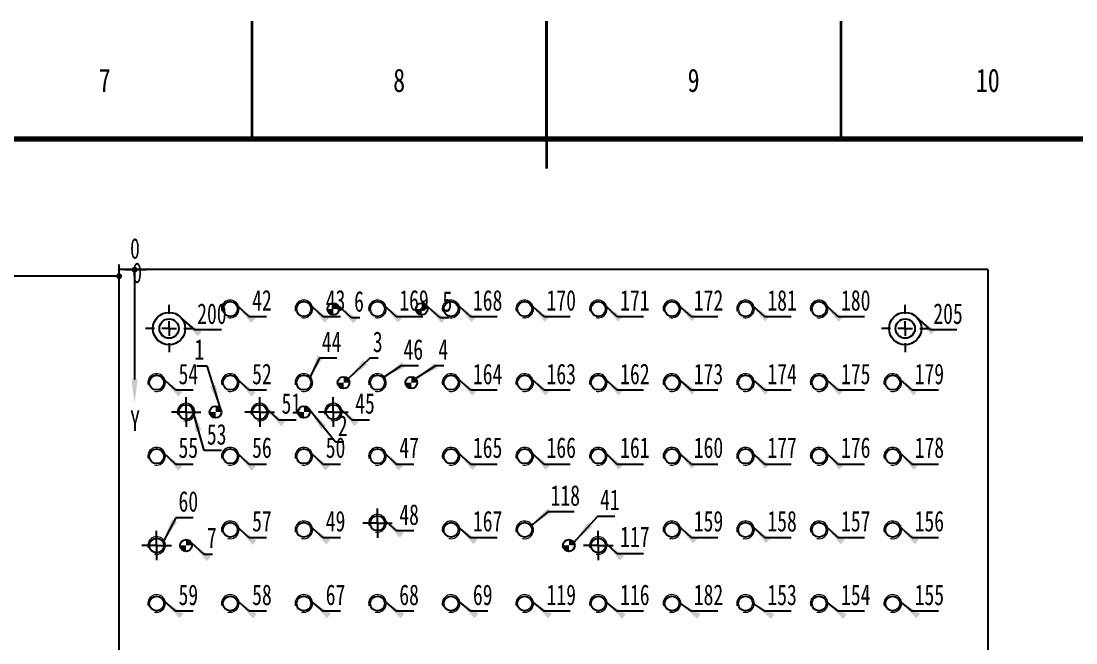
# Model space of a CAD drawing. Header units: millimetres. Extents: x 0 to 841, y 0 to 594.
# Drawn here: x 331.3 to 510.4, y 488.4 to 594 of the extents above; entities that cross this region are included whole.
import ezdxf

# ---------------------------------------------------------------- set-up
doc = ezdxf.new("R2010")
doc.units = ezdxf.units.MM
doc.layers.add('根据设置的颜色创建', color=7, linetype='Continuous', lineweight=25)
doc.styles.add('SLDTEXTSTYLE0', font='TXT', dxfattribs={"width": 0.75})
doc.styles.add('SLDTEXTSTYLE2', font='TXT', dxfattribs={"width": 0.7})

# ---------------------------------------------------------------- blocks, each defined once
blk = doc.blocks.new('SW_NOTE_0_5')
at = {"layer": '根据设置的颜色创建', "color": 0}
blk.add_line((2.94, 0), (0, 0), dxfattribs=at)
at = {"layer": '根据设置的颜色创建', "color": 0, "insert": (0.45, 4.52), "char_height": 3.5, "attachment_point": 1, "style": 'SLDTEXTSTYLE2'}
blk.add_mtext('59', dxfattribs=at)
blk = doc.blocks.new('SW_NOTE_0_6')
at = {"layer": '根据设置的颜色创建', "color": 0}
blk.add_line((2.94, 0), (0, 0), dxfattribs=at)
at = {"layer": '根据设置的颜色创建', "color": 0, "insert": (0.45, 4.55), "char_height": 3.5, "attachment_point": 1, "style": 'SLDTEXTSTYLE2'}
blk.add_mtext('60', dxfattribs=at)
blk = doc.blocks.new('SW_NOTE_0_7')
at = {"layer": '根据设置的颜色创建', "color": 0}
blk.add_line((2.94, 0), (0, 0), dxfattribs=at)
at = {"layer": '根据设置的颜色创建', "color": 0, "insert": (0.45, 4.61), "char_height": 3.5, "attachment_point": 1, "style": 'SLDTEXTSTYLE2'}
blk.add_mtext('55', dxfattribs=at)
blk = doc.blocks.new('SW_NOTE_0_8')
at = {"layer": '根据设置的颜色创建', "color": 0}
blk.add_line((2.94, 0), (0, 0), dxfattribs=at)
at = {"layer": '根据设置的颜色创建', "color": 0, "insert": (0.45, 4.53), "char_height": 3.5, "attachment_point": 1, "style": 'SLDTEXTSTYLE2'}
blk.add_mtext('54', dxfattribs=at)
blk = doc.blocks.new('SW_NOTE_0_11')
at = {"layer": '根据设置的颜色创建', "color": 0}
blk.add_line((4.48, 0), (0, 0), dxfattribs=at)
at = {"layer": '根据设置的颜色创建', "color": 0, "insert": (0.38, 4.52), "char_height": 3.5, "attachment_point": 1, "style": 'SLDTEXTSTYLE2'}
blk.add_mtext('200', dxfattribs=at)
blk = doc.blocks.new('SW_NOTE_0_13')
at = {"layer": '根据设置的颜色创建', "color": 0}
blk.add_line((1.4, 0), (0, 0), dxfattribs=at)
at = {"layer": '根据设置的颜色创建', "color": 0, "insert": (0.47, 4.59), "char_height": 3.5, "attachment_point": 1, "style": 'SLDTEXTSTYLE2'}
blk.add_mtext('7', dxfattribs=at)
blk = doc.blocks.new('SW_NOTE_0_14')
at = {"layer": '根据设置的颜色创建', "color": 0}
blk.add_line((2.94, 0), (0, 0), dxfattribs=at)
at = {"layer": '根据设置的颜色创建', "color": 0, "insert": (0.47, 4.53), "char_height": 3.5, "attachment_point": 1, "style": 'SLDTEXTSTYLE2'}
blk.add_mtext('53', dxfattribs=at)
blk = doc.blocks.new('SW_NOTE_0_18')
at = {"layer": '根据设置的颜色创建', "color": 0}
blk.add_line((-1.67, 0), (0, 0), dxfattribs=at)
at = {"layer": '根据设置的颜色创建', "color": 0, "insert": (-2.11, 4.53), "char_height": 3.5, "attachment_point": 1, "style": 'SLDTEXTSTYLE2'}
blk.add_mtext('1', dxfattribs=at)
blk = doc.blocks.new('SW_NOTE_0_28')
at = {"layer": '根据设置的颜色创建', "color": 0}
blk.add_line((2.94, 0), (0, 0), dxfattribs=at)
at = {"layer": '根据设置的颜色创建', "color": 0, "insert": (0.5, 4.52), "char_height": 3.5, "attachment_point": 1, "style": 'SLDTEXTSTYLE2'}
blk.add_mtext('58', dxfattribs=at)
blk = doc.blocks.new('SW_NOTE_0_29')
at = {"layer": '根据设置的颜色创建', "color": 0}
blk.add_line((2.94, 0), (0, 0), dxfattribs=at)
at = {"layer": '根据设置的颜色创建', "color": 0, "insert": (0.5, 4.57), "char_height": 3.5, "attachment_point": 1, "style": 'SLDTEXTSTYLE2'}
blk.add_mtext('57', dxfattribs=at)
blk = doc.blocks.new('SW_NOTE_0_30')
at = {"layer": '根据设置的颜色创建', "color": 0}
blk.add_line((2.94, 0), (0, 0), dxfattribs=at)
at = {"layer": '根据设置的颜色创建', "color": 0, "insert": (0.5, 4.61), "char_height": 3.5, "attachment_point": 1, "style": 'SLDTEXTSTYLE2'}
blk.add_mtext('56', dxfattribs=at)
blk = doc.blocks.new('SW_NOTE_0_31')
at = {"layer": '根据设置的颜色创建', "color": 0}
blk.add_line((2.94, 0), (0, 0), dxfattribs=at)
at = {"layer": '根据设置的颜色创建', "color": 0, "insert": (0.5, 4.53), "char_height": 3.5, "attachment_point": 1, "style": 'SLDTEXTSTYLE2'}
blk.add_mtext('52', dxfattribs=at)
blk = doc.blocks.new('SW_NOTE_0_32')
at = {"layer": '根据设置的颜色创建', "color": 0}
blk.add_line((2.94, 0), (0, 0), dxfattribs=at)
at = {"layer": '根据设置的颜色创建', "color": 0, "insert": (0.5, 4.58), "char_height": 3.5, "attachment_point": 1, "style": 'SLDTEXTSTYLE2'}
blk.add_mtext('42', dxfattribs=at)
blk = doc.blocks.new('SW_NOTE_0_34')
at = {"layer": '根据设置的颜色创建', "color": 0}
blk.add_line((2.94, 0), (0, 0), dxfattribs=at)
at = {"layer": '根据设置的颜色创建', "color": 0, "insert": (0.44, 4.59), "char_height": 3.5, "attachment_point": 1, "style": 'SLDTEXTSTYLE2'}
blk.add_mtext('51', dxfattribs=at)
blk = doc.blocks.new('SW_NOTE_0_48')
at = {"layer": '根据设置的颜色创建', "color": 0}
blk.add_line((2.93, 0), (0, 0), dxfattribs=at)
at = {"layer": '根据设置的颜色创建', "color": 0, "insert": (0.42, 4.52), "char_height": 3.5, "attachment_point": 1, "style": 'SLDTEXTSTYLE2'}
blk.add_mtext('67', dxfattribs=at)
blk = doc.blocks.new('SW_NOTE_0_49')
at = {"layer": '根据设置的颜色创建', "color": 0}
blk.add_line((2.94, 0), (0, 0), dxfattribs=at)
at = {"layer": '根据设置的颜色创建', "color": 0, "insert": (0.42, 4.57), "char_height": 3.5, "attachment_point": 1, "style": 'SLDTEXTSTYLE2'}
blk.add_mtext('49', dxfattribs=at)
blk = doc.blocks.new('SW_NOTE_0_50')
at = {"layer": '根据设置的颜色创建', "color": 0}
blk.add_line((2.94, 0), (0, 0), dxfattribs=at)
at = {"layer": '根据设置的颜色创建', "color": 0, "insert": (0.42, 4.61), "char_height": 3.5, "attachment_point": 1, "style": 'SLDTEXTSTYLE2'}
blk.add_mtext('50', dxfattribs=at)
blk = doc.blocks.new('SW_NOTE_0_51')
at = {"layer": '根据设置的颜色创建', "color": 0}
blk.add_line((1.41, 0), (0, 0), dxfattribs=at)
at = {"layer": '根据设置的颜色创建', "color": 0, "insert": (0.38, 4.55), "char_height": 3.5, "attachment_point": 1, "style": 'SLDTEXTSTYLE2'}
blk.add_mtext('2', dxfattribs=at)
blk = doc.blocks.new('SW_NOTE_0_52')
at = {"layer": '根据设置的颜色创建', "color": 0}
blk.add_line((2.94, 0), (0, 0), dxfattribs=at)
at = {"layer": '根据设置的颜色创建', "color": 0, "insert": (0.4, 4.54), "char_height": 3.5, "attachment_point": 1, "style": 'SLDTEXTSTYLE2'}
blk.add_mtext('44', dxfattribs=at)
blk = doc.blocks.new('SW_NOTE_0_53')
at = {"layer": '根据设置的颜色创建', "color": 0}
blk.add_line((2.94, 0), (0, 0), dxfattribs=at)
at = {"layer": '根据设置的颜色创建', "color": 0, "insert": (0.42, 4.58), "char_height": 3.5, "attachment_point": 1, "style": 'SLDTEXTSTYLE2'}
blk.add_mtext('43', dxfattribs=at)
blk = doc.blocks.new('SW_NOTE_0_56')
at = {"layer": '根据设置的颜色创建', "color": 0}
blk.add_line((2.94, 0), (0, 0), dxfattribs=at)
at = {"layer": '根据设置的颜色创建', "color": 0, "insert": (0.49, 4.59), "char_height": 3.5, "attachment_point": 1, "style": 'SLDTEXTSTYLE2'}
blk.add_mtext('45', dxfattribs=at)
blk = doc.blocks.new('SW_NOTE_0_57')
at = {"layer": '根据设置的颜色创建', "color": 0}
blk.add_line((1.4, 0), (0, 0), dxfattribs=at)
at = {"layer": '根据设置的颜色创建', "color": 0, "insert": (0.44, 4.53), "char_height": 3.5, "attachment_point": 1, "style": 'SLDTEXTSTYLE2'}
blk.add_mtext('6', dxfattribs=at)
blk = doc.blocks.new('SW_NOTE_0_60')
at = {"layer": '根据设置的颜色创建', "color": 0}
blk.add_line((1.41, 0), (0, 0), dxfattribs=at)
at = {"layer": '根据设置的颜色创建', "color": 0, "insert": (0.5, 4.54), "char_height": 3.5, "attachment_point": 1, "style": 'SLDTEXTSTYLE2'}
blk.add_mtext('3', dxfattribs=at)
blk = doc.blocks.new('SW_NOTE_0_64')
at = {"layer": '根据设置的颜色创建', "color": 0}
blk.add_line((2.93, 0), (0, 0), dxfattribs=at)
at = {"layer": '根据设置的颜色创建', "color": 0, "insert": (0.46, 4.52), "char_height": 3.5, "attachment_point": 1, "style": 'SLDTEXTSTYLE2'}
blk.add_mtext('68', dxfattribs=at)
blk = doc.blocks.new('SW_NOTE_0_65')
at = {"layer": '根据设置的颜色创建', "color": 0}
blk.add_line((2.94, 0), (0, 0), dxfattribs=at)
at = {"layer": '根据设置的颜色创建', "color": 0, "insert": (0.46, 4.52), "char_height": 3.5, "attachment_point": 1, "style": 'SLDTEXTSTYLE2'}
blk.add_mtext('48', dxfattribs=at)
blk = doc.blocks.new('SW_NOTE_0_66')
at = {"layer": '根据设置的颜色创建', "color": 0}
blk.add_line((2.94, 0), (0, 0), dxfattribs=at)
at = {"layer": '根据设置的颜色创建', "color": 0, "insert": (0.46, 4.61), "char_height": 3.5, "attachment_point": 1, "style": 'SLDTEXTSTYLE2'}
blk.add_mtext('47', dxfattribs=at)
blk = doc.blocks.new('SW_NOTE_0_67')
at = {"layer": '根据设置的颜色创建', "color": 0}
blk.add_line((2.94, 0), (0, 0), dxfattribs=at)
at = {"layer": '根据设置的颜色创建', "color": 0, "insert": (0.4, 4.53), "char_height": 3.5, "attachment_point": 1, "style": 'SLDTEXTSTYLE2'}
blk.add_mtext('46', dxfattribs=at)
blk = doc.blocks.new('SW_NOTE_0_68')
at = {"layer": '根据设置的颜色创建', "color": 0}
blk.add_line((4.47, 0), (0, 0), dxfattribs=at)
at = {"layer": '根据设置的颜色创建', "color": 0, "insert": (0.46, 4.58), "char_height": 3.5, "attachment_point": 1, "style": 'SLDTEXTSTYLE2'}
blk.add_mtext('169', dxfattribs=at)
blk = doc.blocks.new('SW_NOTE_0_72')
at = {"layer": '根据设置的颜色创建', "color": 0}
blk.add_line((1.41, 0), (0, 0), dxfattribs=at)
at = {"layer": '根据设置的颜色创建', "color": 0, "insert": (0.48, 4.53), "char_height": 3.5, "attachment_point": 1, "style": 'SLDTEXTSTYLE2'}
blk.add_mtext('4', dxfattribs=at)
blk = doc.blocks.new('SW_NOTE_0_76')
at = {"layer": '根据设置的颜色创建', "color": 0}
blk.add_line((1.41, 0), (0, 0), dxfattribs=at)
at = {"layer": '根据设置的颜色创建', "color": 0, "insert": (0.39, 4.53), "char_height": 3.5, "attachment_point": 1, "style": 'SLDTEXTSTYLE2'}
blk.add_mtext('5', dxfattribs=at)
blk = doc.blocks.new('SW_NOTE_0_90')
at = {"layer": '根据设置的颜色创建', "color": 0}
blk.add_line((2.93, 0), (0, 0), dxfattribs=at)
at = {"layer": '根据设置的颜色创建', "color": 0, "insert": (0.38, 4.52), "char_height": 3.5, "attachment_point": 1, "style": 'SLDTEXTSTYLE2'}
blk.add_mtext('69', dxfattribs=at)
blk = doc.blocks.new('SW_NOTE_0_91')
at = {"layer": '根据设置的颜色创建', "color": 0}
blk.add_line((4.47, 0), (0, 0), dxfattribs=at)
at = {"layer": '根据设置的颜色创建', "color": 0, "insert": (0.38, 4.57), "char_height": 3.5, "attachment_point": 1, "style": 'SLDTEXTSTYLE2'}
blk.add_mtext('167', dxfattribs=at)
blk = doc.blocks.new('SW_NOTE_0_92')
at = {"layer": '根据设置的颜色创建', "color": 0}
blk.add_line((4.47, 0), (0, 0), dxfattribs=at)
at = {"layer": '根据设置的颜色创建', "color": 0, "insert": (0.38, 4.61), "char_height": 3.5, "attachment_point": 1, "style": 'SLDTEXTSTYLE2'}
blk.add_mtext('165', dxfattribs=at)
blk = doc.blocks.new('SW_NOTE_0_93')
at = {"layer": '根据设置的颜色创建', "color": 0}
blk.add_line((4.47, 0), (0, 0), dxfattribs=at)
at = {"layer": '根据设置的颜色创建', "color": 0, "insert": (0.38, 4.53), "char_height": 3.5, "attachment_point": 1, "style": 'SLDTEXTSTYLE2'}
blk.add_mtext('164', dxfattribs=at)
blk = doc.blocks.new('SW_NOTE_0_94')
at = {"layer": '根据设置的颜色创建', "color": 0}
blk.add_line((4.47, 0), (0, 0), dxfattribs=at)
at = {"layer": '根据设置的颜色创建', "color": 0, "insert": (0.38, 4.58), "char_height": 3.5, "attachment_point": 1, "style": 'SLDTEXTSTYLE2'}
blk.add_mtext('168', dxfattribs=at)
blk = doc.blocks.new('SW_NOTE_0_110')
at = {"layer": '根据设置的颜色创建', "color": 0}
blk.add_line((4.47, 0), (0, 0), dxfattribs=at)
at = {"layer": '根据设置的颜色创建', "color": 0, "insert": (0.43, 4.52), "char_height": 3.5, "attachment_point": 1, "style": 'SLDTEXTSTYLE2'}
blk.add_mtext('119', dxfattribs=at)
blk = doc.blocks.new('SW_NOTE_0_111')
at = {"layer": '根据设置的颜色创建', "color": 0}
blk.add_line((4.47, 0), (0, 0), dxfattribs=at)
at = {"layer": '根据设置的颜色创建', "color": 0, "insert": (0.47, 4.52), "char_height": 3.5, "attachment_point": 1, "style": 'SLDTEXTSTYLE2'}
blk.add_mtext('118', dxfattribs=at)
blk = doc.blocks.new('SW_NOTE_0_112')
at = {"layer": '根据设置的颜色创建', "color": 0}
blk.add_line((4.47, 0), (0, 0), dxfattribs=at)
at = {"layer": '根据设置的颜色创建', "color": 0, "insert": (0.43, 4.61), "char_height": 3.5, "attachment_point": 1, "style": 'SLDTEXTSTYLE2'}
blk.add_mtext('166', dxfattribs=at)
blk = doc.blocks.new('SW_NOTE_0_113')
at = {"layer": '根据设置的颜色创建', "color": 0}
blk.add_line((4.47, 0), (0, 0), dxfattribs=at)
at = {"layer": '根据设置的颜色创建', "color": 0, "insert": (0.43, 4.53), "char_height": 3.5, "attachment_point": 1, "style": 'SLDTEXTSTYLE2'}
blk.add_mtext('163', dxfattribs=at)
blk = doc.blocks.new('SW_NOTE_0_114')
at = {"layer": '根据设置的颜色创建', "color": 0}
blk.add_line((4.47, 0), (0, 0), dxfattribs=at)
at = {"layer": '根据设置的颜色创建', "color": 0, "insert": (0.43, 4.58), "char_height": 3.5, "attachment_point": 1, "style": 'SLDTEXTSTYLE2'}
blk.add_mtext('170', dxfattribs=at)
blk = doc.blocks.new('SW_NOTE_0_120')
at = {"layer": '根据设置的颜色创建', "color": 0}
blk.add_line((2.94, 0), (0, 0), dxfattribs=at)
at = {"layer": '根据设置的颜色创建', "color": 0, "insert": (0.44, 4.58), "char_height": 3.5, "attachment_point": 1, "style": 'SLDTEXTSTYLE2'}
blk.add_mtext('41', dxfattribs=at)
blk = doc.blocks.new('SW_NOTE_0_132')
at = {"layer": '根据设置的颜色创建', "color": 0}
blk.add_line((4.47, 0), (0, 0), dxfattribs=at)
at = {"layer": '根据设置的颜色创建', "color": 0, "insert": (0.48, 4.52), "char_height": 3.5, "attachment_point": 1, "style": 'SLDTEXTSTYLE2'}
blk.add_mtext('116', dxfattribs=at)
blk = doc.blocks.new('SW_NOTE_0_133')
at = {"layer": '根据设置的颜色创建', "color": 0}
blk.add_line((4.47, 0), (0, 0), dxfattribs=at)
at = {"layer": '根据设置的颜色创建', "color": 0, "insert": (0.48, 4.64), "char_height": 3.5, "attachment_point": 1, "style": 'SLDTEXTSTYLE2'}
blk.add_mtext('117', dxfattribs=at)
blk = doc.blocks.new('SW_NOTE_0_134')
at = {"layer": '根据设置的颜色创建', "color": 0}
blk.add_line((4.47, 0), (0, 0), dxfattribs=at)
at = {"layer": '根据设置的颜色创建', "color": 0, "insert": (0.48, 4.61), "char_height": 3.5, "attachment_point": 1, "style": 'SLDTEXTSTYLE2'}
blk.add_mtext('161', dxfattribs=at)
blk = doc.blocks.new('SW_NOTE_0_135')
at = {"layer": '根据设置的颜色创建', "color": 0}
blk.add_line((4.47, 0), (0, 0), dxfattribs=at)
at = {"layer": '根据设置的颜色创建', "color": 0, "insert": (0.48, 4.53), "char_height": 3.5, "attachment_point": 1, "style": 'SLDTEXTSTYLE2'}
blk.add_mtext('162', dxfattribs=at)
blk = doc.blocks.new('SW_NOTE_0_136')
at = {"layer": '根据设置的颜色创建', "color": 0}
blk.add_line((4.47, 0), (0, 0), dxfattribs=at)
at = {"layer": '根据设置的颜色创建', "color": 0, "insert": (0.48, 4.58), "char_height": 3.5, "attachment_point": 1, "style": 'SLDTEXTSTYLE2'}
blk.add_mtext('171', dxfattribs=at)
blk = doc.blocks.new('SW_NOTE_0_151')
at = {"layer": '根据设置的颜色创建', "color": 0}
blk.add_line((4.47, 0), (0, 0), dxfattribs=at)
at = {"layer": '根据设置的颜色创建', "color": 0, "insert": (0.4, 4.52), "char_height": 3.5, "attachment_point": 1, "style": 'SLDTEXTSTYLE2'}
blk.add_mtext('182', dxfattribs=at)
blk = doc.blocks.new('SW_NOTE_0_152')
at = {"layer": '根据设置的颜色创建', "color": 0}
blk.add_line((4.47, 0), (0, 0), dxfattribs=at)
at = {"layer": '根据设置的颜色创建', "color": 0, "insert": (0.4, 4.57), "char_height": 3.5, "attachment_point": 1, "style": 'SLDTEXTSTYLE2'}
blk.add_mtext('159', dxfattribs=at)
blk = doc.blocks.new('SW_NOTE_0_153')
at = {"layer": '根据设置的颜色创建', "color": 0}
blk.add_line((4.47, 0), (0, 0), dxfattribs=at)
at = {"layer": '根据设置的颜色创建', "color": 0, "insert": (0.4, 4.61), "char_height": 3.5, "attachment_point": 1, "style": 'SLDTEXTSTYLE2'}
blk.add_mtext('160', dxfattribs=at)
blk = doc.blocks.new('SW_NOTE_0_154')
at = {"layer": '根据设置的颜色创建', "color": 0}
blk.add_line((4.47, 0), (0, 0), dxfattribs=at)
at = {"layer": '根据设置的颜色创建', "color": 0, "insert": (0.4, 4.53), "char_height": 3.5, "attachment_point": 1, "style": 'SLDTEXTSTYLE2'}
blk.add_mtext('173', dxfattribs=at)
blk = doc.blocks.new('SW_NOTE_0_155')
at = {"layer": '根据设置的颜色创建', "color": 0}
blk.add_line((4.47, 0), (0, 0), dxfattribs=at)
at = {"layer": '根据设置的颜色创建', "color": 0, "insert": (0.4, 4.58), "char_height": 3.5, "attachment_point": 1, "style": 'SLDTEXTSTYLE2'}
blk.add_mtext('172', dxfattribs=at)
blk = doc.blocks.new('SW_NOTE_0_169')
at = {"layer": '根据设置的颜色创建', "color": 0}
blk.add_line((4.48, 0), (0, 0), dxfattribs=at)
at = {"layer": '根据设置的颜色创建', "color": 0, "insert": (0.45, 4.52), "char_height": 3.5, "attachment_point": 1, "style": 'SLDTEXTSTYLE2'}
blk.add_mtext('153', dxfattribs=at)
blk = doc.blocks.new('SW_NOTE_0_170')
at = {"layer": '根据设置的颜色创建', "color": 0}
blk.add_line((4.47, 0), (0, 0), dxfattribs=at)
at = {"layer": '根据设置的颜色创建', "color": 0, "insert": (0.45, 4.57), "char_height": 3.5, "attachment_point": 1, "style": 'SLDTEXTSTYLE2'}
blk.add_mtext('158', dxfattribs=at)
blk = doc.blocks.new('SW_NOTE_0_171')
at = {"layer": '根据设置的颜色创建', "color": 0}
blk.add_line((4.47, 0), (0, 0), dxfattribs=at)
at = {"layer": '根据设置的颜色创建', "color": 0, "insert": (0.45, 4.61), "char_height": 3.5, "attachment_point": 1, "style": 'SLDTEXTSTYLE2'}
blk.add_mtext('177', dxfattribs=at)
blk = doc.blocks.new('SW_NOTE_0_172')
at = {"layer": '根据设置的颜色创建', "color": 0}
blk.add_line((4.47, 0), (0, 0), dxfattribs=at)
at = {"layer": '根据设置的颜色创建', "color": 0, "insert": (0.45, 4.53), "char_height": 3.5, "attachment_point": 1, "style": 'SLDTEXTSTYLE2'}
blk.add_mtext('174', dxfattribs=at)
blk = doc.blocks.new('SW_NOTE_0_173')
at = {"layer": '根据设置的颜色创建', "color": 0}
blk.add_line((4.47, 0), (0, 0), dxfattribs=at)
at = {"layer": '根据设置的颜色创建', "color": 0, "insert": (0.45, 4.58), "char_height": 3.5, "attachment_point": 1, "style": 'SLDTEXTSTYLE2'}
blk.add_mtext('181', dxfattribs=at)
blk = doc.blocks.new('SW_NOTE_0_184')
at = {"layer": '根据设置的颜色创建', "color": 0}
blk.add_line((4.48, 0), (0, 0), dxfattribs=at)
at = {"layer": '根据设置的颜色创建', "color": 0, "insert": (0.5, 4.52), "char_height": 3.5, "attachment_point": 1, "style": 'SLDTEXTSTYLE2'}
blk.add_mtext('154', dxfattribs=at)
blk = doc.blocks.new('SW_NOTE_0_185')
at = {"layer": '根据设置的颜色创建', "color": 0}
blk.add_line((4.47, 0), (0, 0), dxfattribs=at)
at = {"layer": '根据设置的颜色创建', "color": 0, "insert": (0.5, 4.57), "char_height": 3.5, "attachment_point": 1, "style": 'SLDTEXTSTYLE2'}
blk.add_mtext('157', dxfattribs=at)
blk = doc.blocks.new('SW_NOTE_0_186')
at = {"layer": '根据设置的颜色创建', "color": 0}
blk.add_line((4.47, 0), (0, 0), dxfattribs=at)
at = {"layer": '根据设置的颜色创建', "color": 0, "insert": (0.5, 4.61), "char_height": 3.5, "attachment_point": 1, "style": 'SLDTEXTSTYLE2'}
blk.add_mtext('176', dxfattribs=at)
blk = doc.blocks.new('SW_NOTE_0_187')
at = {"layer": '根据设置的颜色创建', "color": 0}
blk.add_line((4.47, 0), (0, 0), dxfattribs=at)
at = {"layer": '根据设置的颜色创建', "color": 0, "insert": (0.5, 4.53), "char_height": 3.5, "attachment_point": 1, "style": 'SLDTEXTSTYLE2'}
blk.add_mtext('175', dxfattribs=at)
blk = doc.blocks.new('SW_NOTE_0_188')
at = {"layer": '根据设置的颜色创建', "color": 0}
blk.add_line((4.47, 0), (0, 0), dxfattribs=at)
at = {"layer": '根据设置的颜色创建', "color": 0, "insert": (0.5, 4.58), "char_height": 3.5, "attachment_point": 1, "style": 'SLDTEXTSTYLE2'}
blk.add_mtext('180', dxfattribs=at)
blk = doc.blocks.new('SW_NOTE_0_197')
at = {"layer": '根据设置的颜色创建', "color": 0}
blk.add_line((4.48, 0), (0, 0), dxfattribs=at)
at = {"layer": '根据设置的颜色创建', "color": 0, "insert": (0.42, 4.52), "char_height": 3.5, "attachment_point": 1, "style": 'SLDTEXTSTYLE2'}
blk.add_mtext('155', dxfattribs=at)
blk = doc.blocks.new('SW_NOTE_0_198')
at = {"layer": '根据设置的颜色创建', "color": 0}
blk.add_line((4.47, 0), (0, 0), dxfattribs=at)
at = {"layer": '根据设置的颜色创建', "color": 0, "insert": (0.42, 4.57), "char_height": 3.5, "attachment_point": 1, "style": 'SLDTEXTSTYLE2'}
blk.add_mtext('156', dxfattribs=at)
blk = doc.blocks.new('SW_NOTE_0_199')
at = {"layer": '根据设置的颜色创建', "color": 0}
blk.add_line((4.47, 0), (0, 0), dxfattribs=at)
at = {"layer": '根据设置的颜色创建', "color": 0, "insert": (0.42, 4.61), "char_height": 3.5, "attachment_point": 1, "style": 'SLDTEXTSTYLE2'}
blk.add_mtext('178', dxfattribs=at)
blk = doc.blocks.new('SW_NOTE_0_200')
at = {"layer": '根据设置的颜色创建', "color": 0}
blk.add_line((4.47, 0), (0, 0), dxfattribs=at)
at = {"layer": '根据设置的颜色创建', "color": 0, "insert": (0.42, 4.53), "char_height": 3.5, "attachment_point": 1, "style": 'SLDTEXTSTYLE2'}
blk.add_mtext('179', dxfattribs=at)
blk = doc.blocks.new('SW_NOTE_0_202')
at = {"layer": '根据设置的颜色创建', "color": 0}
blk.add_line((4.48, 0), (0, 0), dxfattribs=at)
at = {"layer": '根据设置的颜色创建', "color": 0, "insert": (0.48, 4.52), "char_height": 3.5, "attachment_point": 1, "style": 'SLDTEXTSTYLE2'}
blk.add_mtext('205', dxfattribs=at)
blk = doc.blocks.new('SW_CENTERMARKSYMBOL_1')
at = {"layer": '根据设置的颜色创建', "color": 0}
for p, q in [((0, 2.5), (0, 4)), ((-2.5, 0), (-4, 0)), ((0, 0), (-1.25, 0)), ((0, 0), (0, 1.25)), ((0, 0), (0, -1.25)), ((0, 0), (1.25, 0)), ((2.5, 0), (4, 0)), ((0, -2.5), (0, -4))]:
    blk.add_line(p, q, dxfattribs=at)
blk = doc.blocks.new('SW_CENTERMARKSYMBOL_4')
at = {"layer": '根据设置的颜色创建', "color": 0}
for p, q in [((0, 2.5), (0, 4)), ((-2.5, 0), (-4, 0)), ((0, 0), (-1.25, 0)), ((0, 0), (0, 1.25)), ((0, 0), (0, -1.25)), ((0, 0), (1.25, 0)), ((2.5, 0), (4, 0)), ((0, -2.5), (0, -4))]:
    blk.add_line(p, q, dxfattribs=at)
blk = doc.blocks.new('SW_CENTERMARKSYMBOL_10')
at = {"layer": '根据设置的颜色创建', "color": 0}
for p, q in [((0, 1.25), (0, 2.5)), ((-1.25, 0), (-2.5, 0)), ((0, 0), (-1.25, 0)), ((0, 0), (0, 1.25)), ((0, 0), (0, -1.25)), ((0, 0), (1.25, 0)), ((1.25, 0), (2.5, 0)), ((0, -1.25), (0, -2.5))]:
    blk.add_line(p, q, dxfattribs=at)
blk = doc.blocks.new('SW_CENTERMARKSYMBOL_11')
at = {"layer": '根据设置的颜色创建', "color": 0}
for p, q in [((0, 1.25), (0, 2.5)), ((-1.25, 0), (-2.5, 0)), ((0, 0), (-1.25, 0)), ((0, 0), (0, 1.25)), ((0, 0), (0, -1.25)), ((0, 0), (1.25, 0)), ((1.25, 0), (2.5, 0)), ((0, -1.25), (0, -2.5))]:
    blk.add_line(p, q, dxfattribs=at)
blk = doc.blocks.new('SW_CENTERMARKSYMBOL_35')
at = {"layer": '根据设置的颜色创建', "color": 0}
for p, q in [((0, 1.25), (0, 2.5)), ((-1.25, 0), (-2.5, 0)), ((0, 0), (-1.25, 0)), ((0, 0), (0, 1.25)), ((0, 0), (0, -1.25)), ((0, 0), (1.25, 0)), ((1.25, 0), (2.5, 0)), ((0, -1.25), (0, -2.5))]:
    blk.add_line(p, q, dxfattribs=at)
blk = doc.blocks.new('SW_CENTERMARKSYMBOL_36')
at = {"layer": '根据设置的颜色创建', "color": 0}
for p, q in [((0, 1.25), (0, 2.5)), ((-1.25, 0), (-2.5, 0)), ((0, 0), (-1.25, 0)), ((0, 0), (0, 1.25)), ((0, 0), (0, -1.25)), ((0, 0), (1.25, 0)), ((1.25, 0), (2.5, 0)), ((0, -1.25), (0, -2.5))]:
    blk.add_line(p, q, dxfattribs=at)
blk = doc.blocks.new('SW_CENTERMARKSYMBOL_37')
at = {"layer": '根据设置的颜色创建', "color": 0}
for p, q in [((0, 1.25), (0, 2.5)), ((-1.25, 0), (-2.5, 0)), ((0, 0), (-1.25, 0)), ((0, 0), (0, 1.25)), ((0, 0), (0, -1.25)), ((0, 0), (1.25, 0)), ((1.25, 0), (2.5, 0)), ((0, -1.25), (0, -2.5))]:
    blk.add_line(p, q, dxfattribs=at)
blk = doc.blocks.new('SW_CENTERMARKSYMBOL_38')
at = {"layer": '根据设置的颜色创建', "color": 0}
for p, q in [((0, 1.25), (0, 2.5)), ((-1.25, 0), (-2.5, 0)), ((0, 0), (-1.25, 0)), ((0, 0), (0, 1.25)), ((0, 0), (0, -1.25)), ((0, 0), (1.25, 0)), ((1.25, 0), (2.5, 0)), ((0, -1.25), (0, -2.5))]:
    blk.add_line(p, q, dxfattribs=at)
blk = doc.blocks.new('SW_DOWELSYMBOL_4')
at = {"linetype": 'Continuous', "lineweight": 25}
h = blk.add_hatch(color=0, dxfattribs=at)
edge = h.paths.add_edge_path(flags=0)
edge.add_arc((0, 0), 1, 180, 270)
edge.add_line((0, -1), (0, 0))
edge.add_line((0, 0), (-1, 0))
h = blk.add_hatch(color=0, dxfattribs=at)
edge = h.paths.add_edge_path(flags=0)
edge.add_arc((0, 0), 1, 0, 90)
edge.add_line((0, 1), (0, 0))
edge.add_line((0, 0), (1, 0))
at = {"layer": '根据设置的颜色创建', "color": 0}
blk.add_circle((0, 0), 1, dxfattribs=at)
blk = doc.blocks.new('SW_DOWELSYMBOL_5')
at = {"linetype": 'Continuous', "lineweight": 25}
h = blk.add_hatch(color=0, dxfattribs=at)
edge = h.paths.add_edge_path(flags=0)
edge.add_arc((0, 0), 1, 180, 270)
edge.add_line((0, -1), (0, 0))
edge.add_line((0, 0), (-1, 0))
h = blk.add_hatch(color=0, dxfattribs=at)
edge = h.paths.add_edge_path(flags=0)
edge.add_arc((0, 0), 1, 0, 90)
edge.add_line((0, 1), (0, 0))
edge.add_line((0, 0), (1, 0))
at = {"layer": '根据设置的颜色创建', "color": 0}
blk.add_circle((0, 0), 1, dxfattribs=at)
blk = doc.blocks.new('SW_DOWELSYMBOL_36')
at = {"linetype": 'Continuous', "lineweight": 25}
h = blk.add_hatch(color=0, dxfattribs=at)
edge = h.paths.add_edge_path(flags=0)
edge.add_arc((0, 0), 1, 180, 270)
edge.add_line((0, -1), (0, 0))
edge.add_line((0, 0), (-1, 0))
h = blk.add_hatch(color=0, dxfattribs=at)
edge = h.paths.add_edge_path(flags=0)
edge.add_arc((0, 0), 1, 0, 90)
edge.add_line((0, 1), (0, 0))
edge.add_line((0, 0), (1, 0))
at = {"layer": '根据设置的颜色创建', "color": 0}
blk.add_circle((0, 0), 1, dxfattribs=at)
blk = doc.blocks.new('SW_DOWELSYMBOL_37')
at = {"linetype": 'Continuous', "lineweight": 25}
h = blk.add_hatch(color=0, dxfattribs=at)
edge = h.paths.add_edge_path(flags=0)
edge.add_arc((0, 0), 1, 180, 270)
edge.add_line((0, -1), (0, 0))
edge.add_line((0, 0), (-1, 0))
h = blk.add_hatch(color=0, dxfattribs=at)
edge = h.paths.add_edge_path(flags=0)
edge.add_arc((0, 0), 1, 0, 90)
edge.add_line((0, 1), (0, 0))
edge.add_line((0, 0), (1, 0))
at = {"layer": '根据设置的颜色创建', "color": 0}
blk.add_circle((0, 0), 1, dxfattribs=at)
blk = doc.blocks.new('SW_DOWELSYMBOL_38')
at = {"linetype": 'Continuous', "lineweight": 25}
h = blk.add_hatch(color=0, dxfattribs=at)
edge = h.paths.add_edge_path(flags=0)
edge.add_arc((0, 0), 1, 180, 270)
edge.add_line((0, -1), (0, 0))
edge.add_line((0, 0), (-1, 0))
h = blk.add_hatch(color=0, dxfattribs=at)
edge = h.paths.add_edge_path(flags=0)
edge.add_arc((0, 0), 1, 0, 90)
edge.add_line((0, 1), (0, 0))
edge.add_line((0, 0), (1, 0))
at = {"layer": '根据设置的颜色创建', "color": 0}
blk.add_circle((0, 0), 1, dxfattribs=at)
blk = doc.blocks.new('SW_DOWELSYMBOL_39')
at = {"linetype": 'Continuous', "lineweight": 25}
h = blk.add_hatch(color=0, dxfattribs=at)
edge = h.paths.add_edge_path(flags=0)
edge.add_arc((0, 0), 1, 180, 270)
edge.add_line((0, -1), (0, 0))
edge.add_line((0, 0), (-1, 0))
h = blk.add_hatch(color=0, dxfattribs=at)
edge = h.paths.add_edge_path(flags=0)
edge.add_arc((0, 0), 1, 0, 90)
edge.add_line((0, 1), (0, 0))
edge.add_line((0, 0), (1, 0))
at = {"layer": '根据设置的颜色创建', "color": 0}
blk.add_circle((0, 0), 1, dxfattribs=at)
blk = doc.blocks.new('SW_DOWELSYMBOL_40')
at = {"linetype": 'Continuous', "lineweight": 25}
h = blk.add_hatch(color=0, dxfattribs=at)
edge = h.paths.add_edge_path(flags=0)
edge.add_arc((0, 0), 1, 180, 270)
edge.add_line((0, -1), (0, 0))
edge.add_line((0, 0), (-1, 0))
h = blk.add_hatch(color=0, dxfattribs=at)
edge = h.paths.add_edge_path(flags=0)
edge.add_arc((0, 0), 1, 0, 90)
edge.add_line((0, 1), (0, 0))
edge.add_line((0, 0), (1, 0))
at = {"layer": '根据设置的颜色创建', "color": 0}
blk.add_circle((0, 0), 1, dxfattribs=at)
blk = doc.blocks.new('SW_DOWELSYMBOL_41')
at = {"linetype": 'Continuous', "lineweight": 25}
h = blk.add_hatch(color=0, dxfattribs=at)
edge = h.paths.add_edge_path(flags=0)
edge.add_arc((0, 0), 1, 180, 270)
edge.add_line((0, -1), (0, 0))
edge.add_line((0, 0), (-1, 0))
h = blk.add_hatch(color=0, dxfattribs=at)
edge = h.paths.add_edge_path(flags=0)
edge.add_arc((0, 0), 1, 0, 90)
edge.add_line((0, 1), (0, 0))
edge.add_line((0, 0), (1, 0))
at = {"layer": '根据设置的颜色创建', "color": 0}
blk.add_circle((0, 0), 1, dxfattribs=at)
blk = doc.blocks.new('_Dot')
at = {"color": 0, "linetype": 'ByBlock', "lineweight": -2}
blk.add_line((-0.5, 0), (-1, 0), dxfattribs=at)
at = {"color": 0, "linetype": 'ByBlock', "const_width": 0.5}
blk.add_lwpolyline([(-0.25, 0, 1), (0.25, 0, 1)], format="xyb", close=True, dxfattribs=at)
blk = doc.blocks.new('SW_DATUMORIGIN_0')
at = {"layer": '根据设置的颜色创建', "color": 0}
for p, q in [((0, 0), (0, 1.88)), ((1, 1), (4.63, 1)), ((2.63, 1), (2.63, -17.64)), ((0, -0.12), (-19.97, -0.12))]:
    blk.add_line(p, q, dxfattribs=at)
for points in [[(-24.05, -0.12), (-19.97, -0.63), (-19.97, 0.39)], [(2.63, -21.72), (3.14, -17.64), (2.12, -17.64)]]:
    blk.add_solid(points, dxfattribs=at)
for p in [(0, -0.12, -7.5), (2.63, 1, -7.5)]:
    blk.add_blockref('_Dot', p, dxfattribs=at)
at = {"layer": '根据设置的颜色创建', "color": 0, "char_height": 3.5, "attachment_point": 1, "style": 'SLDTEXTSTYLE2'}
for s, insert in [('0', (1.86, 6.35)), ('X', (-27.55, 2.22)), ('0', (2.23, 2.23)), ('Y', (1.88, -22.88))]:
    blk.add_mtext(s, dxfattribs=dict(at, insert=insert))

msp = doc.modelspace()

# ---------------------------------------------------------------- linework, layer by layer
at = {"color": 7, "linetype": 'Continuous', "lineweight": 35}
for p, q in [((370.5, 574), (370.5, 594)), ((420.5, 594), (420.5, 569)), ((420.5, 574), (420.5, 594)), ((470.5, 574), (470.5, 594))]:
    msp.add_line(p, q, dxfattribs=at)
at = {"color": 7, "linetype": 'Continuous', "lineweight": 70}
msp.add_line((20, 574), (821, 574), dxfattribs=at)
at = {"color": 7, "linetype": 'Continuous', "lineweight": 25}
for p, q in [((347.90115896, 389.30249319), (347.90115896, 551.80249319)), ((495.40115896, 551.80249319), (347.90115896, 551.80249319)), ((495.40115896, 551.80249319), (495.40115896, 383.30249319))]:
    msp.add_line(p, q, dxfattribs=at)
for centre, radius in [((366.77750672, 545.12563865), 1.25), ((379.27750672, 545.12563865), 1.25), ((391.77750672, 545.12563865), 1.25), ((404.27750672, 545.12563865), 1.25), ((416.77750672, 545.12563865), 1.25), ((429.27750672, 545.12563865), 1.25), ((441.77750672, 545.12563865), 1.25), ((454.27750672, 545.12563865), 1.25), ((466.77750672, 545.12563865), 1.25), ((356.39432652, 541.80249319), 2.75), ((384.27750672, 545.12563865), 1), ((399.27750672, 545.12563865), 1), ((481.39432652, 541.80249319), 2.75), ((356.39432652, 541.80249319), 1.65), ((481.39432652, 541.80249319), 1.65), ((354.27750672, 532.62563865), 1.25), ((366.77750672, 532.62563865), 1.25), ((379.27750672, 532.62563865), 1.25), ((391.77750672, 532.62563865), 1.25), ((404.27750672, 532.62563865), 1.25), ((416.77750672, 532.62563865), 1.25), ((429.27750672, 532.62563865), 1.25), ((441.77750672, 532.62563865), 1.25), ((454.27750672, 532.62563865), 1.25), ((466.77750672, 532.62563865), 1.25), ((479.27750672, 532.62563865), 1.25), ((386.01500672, 532.62563865), 1), ((397.54000672, 532.62563865), 1), ((359.27750672, 527.62563865), 1.25), ((364.27750672, 527.62563865), 1), ((371.77750672, 527.62563865), 1.25), ((379.27750672, 527.62563865), 1), ((384.27750672, 527.62563865), 1.25), ((354.27750672, 520.12563865), 1.25), ((366.77750672, 520.12563865), 1.25), ((379.27750672, 520.12563865), 1.25), ((391.77750672, 520.12563865), 1.25), ((404.27750672, 520.12563865), 1.25), ((416.77750672, 520.12563865), 1.25), ((429.27750672, 520.12563865), 1.25), ((441.77750672, 520.12563865), 1.25), ((454.27750672, 520.12563865), 1.25), ((466.77750672, 520.12563865), 1.25), ((479.27750672, 520.12563865), 1.25), ((366.77750672, 507.62563865), 1.25), ((379.27750672, 507.62563865), 1.25), ((391.77750672, 508.74903489), 1.25), ((404.27750672, 507.62563865), 1.25), ((416.77750672, 507.62563865), 1.25), ((441.77750672, 507.62563865), 1.25), ((454.27750672, 507.62563865), 1.25), ((466.77750672, 507.62563865), 1.25), ((479.27750672, 507.62563865), 1.25), ((354.27750672, 504.97493857), 1.25), ((359.27750672, 504.97493857), 1), ((424.27750672, 504.97493857), 1), ((429.27750672, 504.97493857), 1.25), ((354.27750672, 495.12563865), 1.25), ((366.77750672, 495.12563865), 1.25), ((379.27750672, 495.12563865), 1.25), ((391.77750672, 495.12563865), 1.25), ((404.27750672, 495.12563865), 1.25), ((416.77750672, 495.12563865), 1.25), ((429.27750672, 495.12563865), 1.25), ((441.77750672, 495.12563865), 1.25), ((454.27750672, 495.12563865), 1.25), ((466.77750672, 495.12563865), 1.25), ((479.27750672, 495.12563865), 1.25)]:
    msp.add_circle(centre, radius, dxfattribs=at)
at = {"color": 7, "linetype": 'Continuous', "lineweight": 18}
for centre in [(366.77750672, 545.12563865), (379.27750672, 545.12563865), (391.77750672, 545.12563865), (404.27750672, 545.12563865), (416.77750672, 545.12563865), (429.27750672, 545.12563865), (441.77750672, 545.12563865), (454.27750672, 545.12563865), (466.77750672, 545.12563865), (354.27750672, 532.62563865), (366.77750672, 532.62563865), (379.27750672, 532.62563865), (391.77750672, 532.62563865), (404.27750672, 532.62563865), (416.77750672, 532.62563865), (429.27750672, 532.62563865), (441.77750672, 532.62563865), (454.27750672, 532.62563865), (466.77750672, 532.62563865), (479.27750672, 532.62563865), (359.27750672, 527.62563865), (371.77750672, 527.62563865), (384.27750672, 527.62563865), (354.27750672, 520.12563865), (366.77750672, 520.12563865), (379.27750672, 520.12563865), (391.77750672, 520.12563865), (404.27750672, 520.12563865), (416.77750672, 520.12563865), (429.27750672, 520.12563865), (441.77750672, 520.12563865), (454.27750672, 520.12563865), (466.77750672, 520.12563865), (479.27750672, 520.12563865), (366.77750672, 507.62563865), (379.27750672, 507.62563865), (391.77750672, 508.74903489), (404.27750672, 507.62563865), (416.77750672, 507.62563865), (441.77750672, 507.62563865), (454.27750672, 507.62563865), (466.77750672, 507.62563865), (479.27750672, 507.62563865), (354.27750672, 504.97493857), (429.27750672, 504.97493857), (354.27750672, 495.12563865), (366.77750672, 495.12563865), (379.27750672, 495.12563865), (391.77750672, 495.12563865), (404.27750672, 495.12563865), (416.77750672, 495.12563865), (429.27750672, 495.12563865), (441.77750672, 495.12563865), (454.27750672, 495.12563865), (466.77750672, 495.12563865), (479.27750672, 495.12563865)]:
    msp.add_arc(centre, 1.5, 255, 195, dxfattribs=at)
at = {"layer": '根据设置的颜色创建'}
for p, q in [((369.99286641, 543.76783409), (367.71358128, 545.95404943)), ((382.57392996, 543.76783409), (380.18814189, 545.98193509)), ((387.37289235, 543.63813241), (384.99633057, 545.82083091)), ((395.02529183, 543.76783409), (392.65539946, 546.01547253)), ((402.41828794, 543.63813241), (399.96062299, 545.85594829)), ((407.60635538, 543.76783409), (405.11337717, 546.05505815)), ((420.05771725, 543.76783409), (417.56148223, 546.09923118)), ((432.50907912, 543.76783409), (430.00498616, 546.14213935)), ((445.09014267, 543.76783409), (442.46169048, 546.17177086)), ((457.54150454, 543.76783409), (454.95633837, 546.17525172)), ((469.99286641, 543.76783409), (467.49272823, 546.15080118)), ((360.78404669, 541.56290543), (358.51536831, 543.55283079)), ((485.68677043, 541.56290543), (483.13826079, 543.92880296)), ((381.92542153, 536.76394304), (380.24063027, 533.42244041)), ((390.48573281, 536.76394304), (386.77461087, 533.27602434)), ((362.80135106, 535.46692618), (365.08208757, 528.21948178)), ((395.80350195, 535.46692618), (392.71327688, 533.45439326)), ((401.64007782, 535.46692618), (398.27573666, 533.30291368)), ((357.54150454, 531.31647223), (355.27568502, 533.37806147)), ((369.99286641, 531.31647223), (367.76061175, 533.39765194)), ((407.60635538, 531.31647223), (405.17463455, 533.49607628)), ((420.05771725, 531.31647223), (417.61923123, 533.54975978)), ((432.50907912, 531.31647223), (430.04425009, 533.6128593)), ((445.09014267, 531.31647223), (442.47039199, 533.66602801)), ((457.54150454, 531.31647223), (454.95987025, 533.67295905)), ((469.99286641, 531.31647223), (467.52512127, 533.62742331)), ((482.57392996, 531.31647223), (480.10332514, 533.56400102)), ((387.50259403, 526.25810647), (385.25493108, 528.40483158)), ((362.34046693, 521.07003902), (360.28841523, 528.36086923)), ((375.05123217, 526.25810647), (372.77424606, 528.37996662)), ((384.64915694, 522.49675757), (380.06624551, 528.24036715)), ((357.54150454, 518.73540867), (355.31920438, 520.81655543)), ((369.99286641, 518.73540867), (367.81050375, 520.82949741)), ((382.57392996, 518.73540867), (380.29866739, 520.84656229)), ((395.02529183, 518.73540867), (392.78172925, 520.86997535)), ((407.60635538, 518.73540867), (405.25580857, 520.90372958)), ((420.05771725, 518.73540867), (417.71250833, 520.95526025)), ((432.50907912, 518.73540867), (430.13320402, 521.03683684)), ((445.09014267, 518.73540867), (442.50132661, 521.14474844)), ((457.54150454, 518.73540867), (454.97346573, 521.16397437)), ((469.99286641, 518.73540867), (467.60643593, 521.06125416)), ((482.57392996, 518.73540867), (480.19817688, 520.97113642)), ((420.70622568, 510.69390413), (417.83559555, 508.29118206)), ((357.54150454, 509.65629064), (355.37004378, 505.58227932)), ((395.02529183, 507.45136198), (392.8466333, 509.39669867)), ((429.13683528, 509.91569402), (425.14144412, 505.47853779)), ((369.99286641, 506.2840468), (367.85949416, 508.2515805)), ((382.57392996, 506.2840468), (380.35676555, 508.25627356)), ((407.60635538, 506.2840468), (405.34664962, 508.27327549)), ((445.09014267, 506.2840468), (442.70680858, 508.46163989)), ((457.54150454, 506.2840468), (455.12752209, 508.54213954)), ((469.99286641, 506.2840468), (467.7991125, 508.34593139)), ((482.57392996, 506.2840468), (480.33163143, 508.29744301)), ((362.34046693, 503.43060971), (360.15133811, 505.46116765)), ((432.50907912, 503.5603114), (430.35309898, 505.61180692)), ((357.54150454, 493.83268494), (355.39988632, 495.67587863)), ((369.99286641, 493.83268494), (367.90350076, 495.66844381)), ((382.57392996, 493.83268494), (380.4083003, 495.65837301)), ((395.02529183, 493.83268494), (392.91496876, 495.64398228)), ((407.60635538, 493.83268494), (405.42481827, 495.62180014)), ((420.05771725, 493.83268494), (417.94064927, 495.58345893)), ((432.50907912, 493.83268494), (430.46899057, 495.50361517)), ((445.09014267, 493.83268494), (443.01683999, 495.28858975)), ((457.54150454, 493.83268494), (455.52486537, 495.20685683)), ((469.99286641, 493.83268494), (467.97865572, 495.4716749)), ((482.57392996, 493.83268494), (480.4457901, 495.57017656))]:
    msp.add_line(p, q, dxfattribs=at)
for points in [[(367.71358128, 545.95404943), (370.30641923, 542.7631788), (371.0097137, 543.49641335)], [(380.18814189, 545.98193509), (382.83317288, 542.83419383), (383.52429769, 543.57891022)], [(384.99633057, 545.82083091), (387.65765736, 542.68685521), (388.34490906, 543.43514734)], [(392.65539946, 546.01547253), (395.26616372, 542.83925245), (395.96531828, 543.57643554)], [(399.96062299, 545.85594829), (402.64929856, 542.7454037), (403.32996951, 543.49968684)], [(405.11337717, 546.05505815), (407.7763372, 542.9224701), (408.46319875, 543.67112036)], [(417.56148223, 546.09923118), (420.19650443, 542.94310666), (420.88999054, 543.68562467)], [(430.00498616, 546.14213935), (432.61615836, 542.96625464), (433.31521822, 543.70352752)], [(442.46169048, 546.17177086), (445.12955941, 543.04336242), (445.81524617, 543.79308882)], [(454.95633837, 546.17525172), (457.59595331, 543.02296731), (458.28835754, 543.7664943)], [(467.49272823, 546.15080118), (470.0956098, 542.96811811), (470.79658988, 543.70356555)], [(358.51536831, 543.55283079), (361.24766083, 540.48052846), (361.91762237, 541.24433966)], [(483.13826079, 543.92880296), (485.78277103, 540.78062418), (486.47401902, 541.52522624)], [(380.24063027, 533.42244041), (382.53110135, 536.83685195), (381.62389316, 537.29426785)], [(386.77461087, 533.27602434), (390.09553191, 535.7000597), (389.3997201, 536.44039877)], [(392.71327688, 533.45439326), (396.409391, 535.25528316), (395.85493031, 536.10665225)], [(398.27573666, 533.30291368), (401.98199253, 535.08283824), (401.43236326, 535.93733439)], [(355.27568502, 533.37806147), (357.95160099, 530.25653336), (358.63535487, 531.00802297)], [(365.08208757, 528.21948178), (364.3419165, 532.26381247), (363.37277248, 531.95882743)], [(367.76061175, 533.39765194), (370.39840576, 530.24384365), (371.09123927, 530.98697064)], [(405.17463455, 533.49607628), (407.87376064, 530.39459561), (408.55188988, 531.15116467)], [(417.61923123, 533.54975978), (420.28494187, 530.41951206), (420.97114555, 531.16876536)], [(430.04425009, 533.6128593), (432.68315788, 530.45998289), (433.37572887, 531.20335455)], [(442.47039199, 533.66602801), (445.16858831, 530.56373843), (445.84694429, 531.32010419)], [(454.95987025, 533.67295905), (457.63079648, 530.54716043), (458.31574992, 531.29755685)], [(467.52512127, 533.62742331), (470.15593676, 530.46779139), (470.8504114, 531.20938494)], [(480.10332514, 533.56400102), (482.77950888, 530.44270248), (483.4631983, 531.19425074)], [(385.25493108, 528.40483158), (387.85454929, 525.21948244), (388.55628277, 525.95421104)], [(360.28841523, 528.36086923), (360.90480845, 524.29583253), (361.88280914, 524.5710972)], [(372.77424606, 528.37996662), (375.41279869, 525.22679298), (376.10545341, 525.97008662)], [(380.06624551, 528.24036715), (382.2138595, 524.73434117), (383.00802935, 525.3680211)], [(355.31920438, 520.81655543), (357.94998524, 517.65689468), (358.644468, 518.39848061)], [(367.81050375, 520.82949741), (370.40270343, 517.63810824), (371.10614454, 518.37120211)], [(380.29866739, 520.84656229), (382.94397754, 517.69905563), (383.63503629, 518.44383332)], [(392.78172925, 520.86997535), (395.38747356, 517.68963565), (396.08779159, 518.42571353)], [(405.25580857, 520.90372958), (407.91026104, 517.76392926), (408.59915093, 518.51071351)], [(417.71250833, 520.95526025), (420.32639487, 517.78160918), (421.02482413, 518.51947947)], [(430.13320402, 521.03683684), (432.71029987, 517.8332387), (433.41719598, 518.5630016)], [(442.50132661, 521.14474844), (445.14190475, 517.99327084), (445.83408173, 518.73700939)], [(454.97346573, 521.16397437), (457.58878986, 517.99150787), (458.28688475, 518.72969452)], [(467.60643593, 521.06125416), (470.17371942, 517.84978729), (470.88284469, 518.57738426)], [(480.19817688, 520.97113642), (482.82126204, 517.80508395), (483.51754713, 518.54497791)], [(417.83559555, 508.29118206), (421.29034291, 510.52034887), (420.6382304, 511.29945431)], [(355.37004378, 505.58227932), (357.73741483, 508.9438293), (356.84082134, 509.42171644)], [(392.8466333, 509.39669867), (395.55163924, 506.30034487), (396.22833175, 507.05819924)], [(425.14144412, 505.47853779), (428.24906742, 508.17058932), (427.49404563, 508.85044084)], [(367.85949416, 508.2515805), (370.51430374, 505.11208211), (371.20310867, 505.85894472)], [(380.35676555, 508.25627356), (383.06759801, 505.16501955), (383.74286206, 505.92414698)], [(405.34664962, 508.27327549), (408.07343421, 505.19608362), (408.74476292, 505.95869346)], [(442.70680858, 508.46163989), (445.37622384, 505.3345508), (446.06153986, 506.08461611)], [(455.12752209, 508.54213954), (457.76008953, 505.38396718), (458.45415277, 506.12594577)], [(467.7991125, 508.34593139), (470.42416604, 505.18151076), (471.11999088, 505.92183758)], [(480.33163143, 508.29744301), (483.02801633, 505.19357888), (483.70681372, 505.94954852)], [(360.15133811, 505.46116765), (362.79716946, 502.3140991), (363.48810487, 503.05899122)], [(430.35309898, 505.61180692), (432.95864478, 502.43130459), (433.65900876, 503.16733876)], [(355.39988632, 495.67587863), (358.16090005, 492.62936141), (358.8236617, 493.39942829)], [(367.90350076, 495.66844381), (370.63320625, 492.59384271), (371.30381048, 493.3570897)], [(380.4083003, 495.65837301), (383.20028739, 492.64021595), (383.85514894, 493.41701216)], [(392.91496876, 495.64398228), (395.68009989, 492.60120167), (396.34181954, 493.37216412)], [(405.42481827, 495.62180014), (408.25743035, 492.64173758), (408.90171006, 493.42733267)], [(417.94064927, 495.58345893), (420.76104962, 492.59183631), (421.40853692, 493.37478982)], [(430.46899057, 495.50361517), (433.30350751, 492.52536439), (433.94728479, 493.31137126)], [(443.01683999, 495.28858975), (446.06389089, 492.528165), (446.64776419, 493.35963837)], [(455.52486537, 495.20685683), (458.61044255, 492.48956452), (459.18256271, 493.32916831)], [(467.97865572, 495.4716749), (470.82269192, 492.50251305), (471.46394979, 493.29057672)], [(480.4457901, 495.57017656), (483.28496384, 492.59636478), (483.92751041, 493.38337806)]]:
    msp.add_solid(points, dxfattribs=at)

# ---------------------------------------------------------------- block references
for name, p in [('SW_DATUMORIGIN_0', (347.90115896, 550.80249319)), ('SW_NOTE_0_32', (369.99286641, 543.76783409)), ('SW_NOTE_0_53', (382.57392996, 543.76783409)), ('SW_NOTE_0_57', (387.37289235, 543.63813241)), ('SW_NOTE_0_68', (395.02529183, 543.76783409)), ('SW_NOTE_0_94', (407.60635538, 543.76783409)), ('SW_NOTE_0_114', (420.05771725, 543.76783409)), ('SW_NOTE_0_136', (432.50907912, 543.76783409)), ('SW_NOTE_0_155', (445.09014267, 543.76783409)), ('SW_NOTE_0_173', (457.54150454, 543.76783409)), ('SW_NOTE_0_188', (469.99286641, 543.76783409)), ('SW_NOTE_0_76', (402.41828794, 543.63813241)), ('SW_CENTERMARKSYMBOL_1', (356.39432652, 541.80249319)), ('SW_NOTE_0_11', (360.78404669, 541.56290543)), ('SW_DOWELSYMBOL_39', (384.27750672, 545.12563865)), ('SW_DOWELSYMBOL_38', (399.27750672, 545.12563865)), ('SW_CENTERMARKSYMBOL_4', (481.39432652, 541.80249319)), ('SW_NOTE_0_202', (485.68677043, 541.56290543)), ('SW_NOTE_0_52', (381.92542153, 536.76394304)), ('SW_NOTE_0_60', (390.48573281, 536.76394304)), ('SW_NOTE_0_18', (362.80135106, 535.46692618)), ('SW_NOTE_0_67', (395.80350195, 535.46692618)), ('SW_NOTE_0_72', (401.64007782, 535.46692618)), ('SW_NOTE_0_8', (357.54150454, 531.31647223)), ('SW_NOTE_0_31', (369.99286641, 531.31647223)), ('SW_NOTE_0_93', (407.60635538, 531.31647223)), ('SW_NOTE_0_113', (420.05771725, 531.31647223)), ('SW_NOTE_0_135', (432.50907912, 531.31647223)), ('SW_NOTE_0_154', (445.09014267, 531.31647223)), ('SW_NOTE_0_172', (457.54150454, 531.31647223)), ('SW_NOTE_0_187', (469.99286641, 531.31647223)), ('SW_NOTE_0_200', (482.57392996, 531.31647223)), ('SW_DOWELSYMBOL_41', (386.01500672, 532.62563865)), ('SW_DOWELSYMBOL_40', (397.54000672, 532.62563865)), ('SW_NOTE_0_34', (375.05123217, 526.25810647)), ('SW_NOTE_0_56', (387.50259403, 526.25810647)), ('SW_CENTERMARKSYMBOL_36', (359.27750672, 527.62563865)), ('SW_DOWELSYMBOL_37', (364.27750672, 527.62563865)), ('SW_CENTERMARKSYMBOL_35', (371.77750672, 527.62563865)), ('SW_DOWELSYMBOL_36', (379.27750672, 527.62563865)), ('SW_CENTERMARKSYMBOL_37', (384.27750672, 527.62563865)), ('SW_NOTE_0_51', (384.64915694, 522.49675757)), ('SW_NOTE_0_14', (362.34046693, 521.07003902)), ('SW_NOTE_0_7', (357.54150454, 518.73540867)), ('SW_NOTE_0_30', (369.99286641, 518.73540867)), ('SW_NOTE_0_50', (382.57392996, 518.73540867)), ('SW_NOTE_0_66', (395.02529183, 518.73540867)), ('SW_NOTE_0_92', (407.60635538, 518.73540867)), ('SW_NOTE_0_112', (420.05771725, 518.73540867)), ('SW_NOTE_0_134', (432.50907912, 518.73540867)), ('SW_NOTE_0_153', (445.09014267, 518.73540867)), ('SW_NOTE_0_171', (457.54150454, 518.73540867)), ('SW_NOTE_0_186', (469.99286641, 518.73540867)), ('SW_NOTE_0_199', (482.57392996, 518.73540867)), ('SW_NOTE_0_6', (357.54150454, 509.65629064)), ('SW_NOTE_0_111', (420.70622568, 510.69390413)), ('SW_NOTE_0_120', (429.13683528, 509.91569402)), ('SW_NOTE_0_29', (369.99286641, 506.2840468)), ('SW_NOTE_0_49', (382.57392996, 506.2840468)), ('SW_CENTERMARKSYMBOL_38', (391.77750672, 508.74903489)), ('SW_NOTE_0_65', (395.02529183, 507.45136198)), ('SW_NOTE_0_91', (407.60635538, 506.2840468)), ('SW_NOTE_0_152', (445.09014267, 506.2840468)), ('SW_NOTE_0_170', (457.54150454, 506.2840468)), ('SW_NOTE_0_185', (469.99286641, 506.2840468)), ('SW_NOTE_0_198', (482.57392996, 506.2840468)), ('SW_CENTERMARKSYMBOL_11', (354.27750672, 504.97493857)), ('SW_NOTE_0_13', (362.34046693, 503.43060971)), ('SW_CENTERMARKSYMBOL_10', (429.27750672, 504.97493857)), ('SW_NOTE_0_133', (432.50907912, 503.5603114)), ('SW_DOWELSYMBOL_5', (359.27750672, 504.97493857)), ('SW_DOWELSYMBOL_4', (424.27750672, 504.97493857)), ('SW_NOTE_0_5', (357.54150454, 493.83268494)), ('SW_NOTE_0_28', (369.99286641, 493.83268494)), ('SW_NOTE_0_48', (382.57392996, 493.83268494)), ('SW_NOTE_0_64', (395.02529183, 493.83268494)), ('SW_NOTE_0_90', (407.60635538, 493.83268494)), ('SW_NOTE_0_110', (420.05771725, 493.83268494)), ('SW_NOTE_0_132', (432.50907912, 493.83268494)), ('SW_NOTE_0_151', (445.09014267, 493.83268494)), ('SW_NOTE_0_169', (457.54150454, 493.83268494)), ('SW_NOTE_0_184', (469.99286641, 493.83268494)), ('SW_NOTE_0_197', (482.57392996, 493.83268494))]:
    msp.add_blockref(name, p, dxfattribs=at)

# ---------------------------------------------------------------- texts
at = {"color": 7, "linetype": 'Continuous', "lineweight": 0, "char_height": 3.96875, "attachment_point": 2, "style": 'SLDTEXTSTYLE0'}
for s, insert in [('7', (345.46003695, 585.93716153)), ('8', (395.46003695, 585.93716153)), ('9', (445.46003695, 585.93716153)), ('10', (495.42007389, 585.93716153))]:
    msp.add_mtext(s, dxfattribs=dict(at, insert=insert))

doc.saveas('drawing.dxf')
